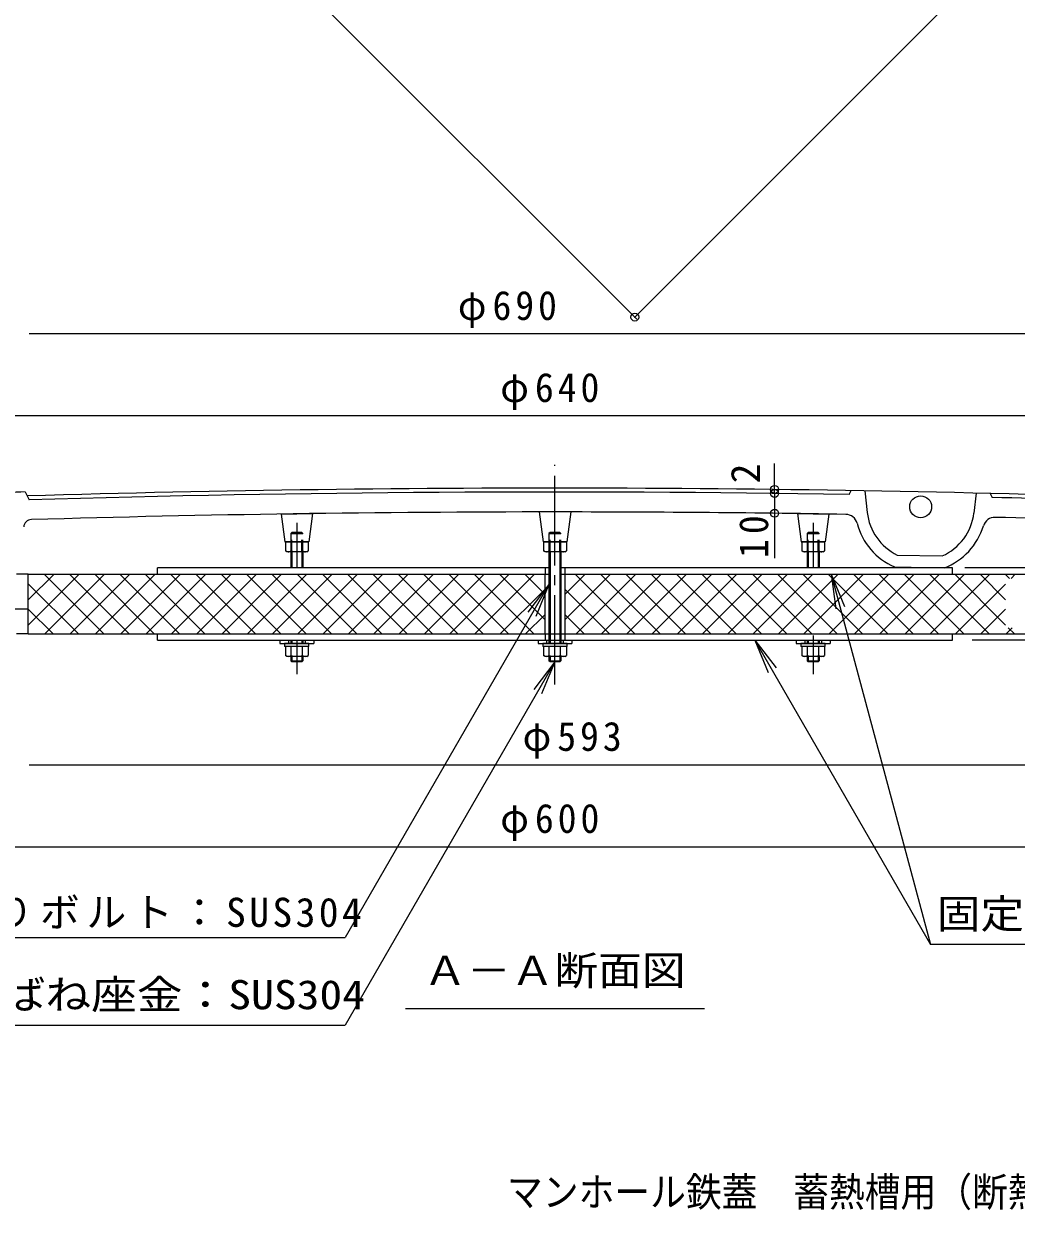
# Model space of a CAD drawing. Units: millimetres, scale not verified. Extents: x -906 to 950, y -675 to 701.
# Drawn here: x -635 to -135, y -652 to -55 of the extents above; entities that cross this region are included whole.
import ezdxf
from ezdxf.enums import TextEntityAlignment as Align

# ---------------------------------------------------------------- set-up
doc = ezdxf.new("R2010")
doc.units = ezdxf.units.MM
doc.header["$LTSCALE"] = 5
doc.header["$PDMODE"] = 32
doc.header["$PDSIZE"] = 4
for name, pattern in [('CHAIN1', [8, 5, -1, 1, -1]), ('CHAIN2', [12, 9, -1, 1, -1]), ('DASHED1', [1.8, 1.2, -0.6])]:
    doc.linetypes.add(name, pattern=pattern)
for name, color, linetype, lineweight in [('E-0', 4, 'Continuous', 9), ('E-1', 2, 'Continuous', 9), ('E-2', 3, 'Continuous', 9), ('E-4', 7, 'Continuous', 9), ('E-5', 7, 'Continuous', 9), ('E-7', 1, 'Continuous', 5), ('E-A', 2, 'Continuous', 9)]:
    doc.layers.add(name, color=color, linetype=linetype, lineweight=lineweight)
doc.layers.add('F-5_F-5ﾚｲﾔ', color=2, linetype='Continuous')
doc.styles.add('ＭＳ ゴシック', font='')
doc.styles.get('ＭＳ ゴシック').set_extended_font_data('MS Gothic')

msp = doc.modelspace()

# ---------------------------------------------------------------- linework, layer by layer
at = {"layer": 'E-0', "color": 7, "linetype": 'CHAIN2'}
msp.add_line((-367.261, -387.245), (-367.261, -276.733), dxfattribs=at)
at = {"layer": 'E-1'}
msp.add_line((-740.761, -349.083), (-632.261, -349.083), dxfattribs=at)
at = {"layer": 'E-2'}
for p, q in [((-633.762, -290.338), (-631.761, -294.281)), ((-219.261, -291.61), (-218.261, -289.626)), ((-211.262, -289.744), (-210.111, -300.62)), ((-155.261, -290.89), (-156.447, -300.94)), ((-148.261, -291.057), (-147.261, -293.083)), ((-195.107, -322.038), (-172.418, -322.502)), ((-196.482, -328.011), (-171.288, -328.526))]:
    msp.add_line(p, q, dxfattribs=at)
msp.add_circle((-183.261, -297.775), 5.5, dxfattribs=at)
for centre, radius, start, end in [((-367.262, -9288.392), 9002, 91.69646, 91.81165), ((-367.262, -9288.392), 8999.999, 87.96239, 91.69048), ((-367.262, -9288.392), 8998, 89.05756, 91.68448), ((-367.262, -9288.392), 8998, 88.09573, 88.59898), ((-630.577, -308.252), 4, 91.69513, 175.16272), ((-367.262, -9288.392), 8988.001, 90, 91.67955), ((-367.262, -9288.392), 8988.001, 89.06702, 90), ((-221.008, -307.584), 6, 14.56612, 89.06712), ((-183.261, -297.775), 27, 186.03793, 243.97797), ((-183.261, -297.775), 27, 293.67929, 353.26924), ((-145.948, -309.119), 6, 88.58322, 163.09), ((-367.262, -9288.392), 8988.001, 88.05847, 88.5881), ((-183.261, -297.775), 33, 194.56609, 246.38286), ((-183.261, -297.775), 33, 291.27425, 343.08972)]:
    msp.add_arc(centre, radius, start, end, dxfattribs=at)
at = {"layer": 'E-4'}
for p, q in [((-327.062, -202.376), (167.913, 292.599)), ((-326.001, -203.437), (-607.678, 78.24)), ((-22.261, -210.796), (-631.761, -210.796)), ((-47.261, -252.056), (-687.261, -252.056)), ((-256.738, -289.072), (-256.738, -276.021)), ((-256.738, -291.069), (-256.738, -289.072)), ((-256.738, -291.069), (-256.738, -301.07)), ((-256.738, -301.07), (-256.738, -323.553)), ((-115.536, -328.526), (-160.973, -328.526)), ((-115.536, -364.926), (-157.261, -364.926)), ((-631.761, -427.554), (-70.761, -427.554)), ((-667.261, -468.828), (-67.261, -468.828))]:
    msp.add_line(p, q, dxfattribs=at)
for p in [(-327.062, -202.376), (-256.738, -289.072), (-256.738, -291.069), (-256.738, -301.07)]:
    msp.add_point(p, dxfattribs=at)
at = {"layer": 'E-5'}
for p, q in [((-228.195, -331.726), (-221.498, -347.894)), ((-228.195, -331.726), (-178.304, -517.922)), ((-228.195, -331.726), (-225.91, -349.077)), ((-370.261, -336.838), (-472.8, -514.439)), ((-370.261, -336.838), (-380.914, -350.721)), ((-370.261, -336.838), (-376.958, -353.005)), ((-266.636, -364.926), (-178.304, -517.922)), ((-266.636, -364.926), (-259.939, -381.094)), ((-266.636, -364.926), (-255.983, -378.81)), ((-367.261, -375.785), (-472.8, -558.582)), ((-367.261, -375.785), (-377.915, -389.669)), ((-367.261, -375.785), (-373.958, -391.953)), ((-697.033, -514.439), (-472.8, -514.439)), ((182.308, -517.922), (-178.304, -517.922)), ((-442.511, -550.254), (-292.011, -550.254)), ((-900.063, -558.582), (-472.8, -558.582))]:
    msp.add_line(p, q, dxfattribs=at)
at = {"layer": 'E-7', "linetype": 'DASHED1'}
for p, q in [((-632.261, -331.726), (-663.761, -331.726)), ((-632.261, -361.726), (-663.761, -361.726))]:
    msp.add_line(p, q, dxfattribs=at)
at = {"layer": 'E-7'}
for p, q in [((-632.261, -361.726), (-632.261, -331.726)), ((-632.261, -357.388), (-606.599, -331.726)), ((-632.261, -344.66), (-619.327, -331.726)), ((-632.261, -331.726), (-370.261, -331.726)), ((-594.312, -361.726), (-624.312, -331.726)), ((-623.871, -361.726), (-593.871, -331.726)), ((-581.584, -361.726), (-611.584, -331.726)), ((-611.144, -361.726), (-581.144, -331.726)), ((-568.856, -361.726), (-598.856, -331.726)), ((-598.416, -361.726), (-568.416, -331.726)), ((-556.128, -361.726), (-586.128, -331.726)), ((-585.688, -361.726), (-555.688, -331.726)), ((-543.4, -361.726), (-573.4, -331.726)), ((-572.96, -361.726), (-542.96, -331.726)), ((-530.673, -361.726), (-560.673, -331.726)), ((-560.232, -361.726), (-530.232, -331.726)), ((-517.945, -361.726), (-547.945, -331.726)), ((-547.504, -361.726), (-517.504, -331.726)), ((-505.217, -361.726), (-535.217, -331.726)), ((-534.776, -361.726), (-504.776, -331.726)), ((-492.489, -361.726), (-522.489, -331.726)), ((-522.048, -361.726), (-492.048, -331.726)), ((-479.761, -361.726), (-509.761, -331.726)), ((-509.32, -361.726), (-479.32, -331.726)), ((-467.033, -361.726), (-497.033, -331.726)), ((-496.592, -361.726), (-466.592, -331.726)), ((-454.305, -361.726), (-484.305, -331.726)), ((-483.864, -361.726), (-453.864, -331.726)), ((-441.577, -361.726), (-471.577, -331.726)), ((-471.136, -361.726), (-441.136, -331.726)), ((-428.849, -361.726), (-458.849, -331.726)), ((-458.408, -361.726), (-428.408, -331.726)), ((-416.121, -361.726), (-446.121, -331.726)), ((-445.681, -361.726), (-415.681, -331.726)), ((-403.393, -361.726), (-433.393, -331.726)), ((-432.953, -361.726), (-402.953, -331.726)), ((-390.665, -361.726), (-420.665, -331.726)), ((-420.225, -361.726), (-390.225, -331.726)), ((-377.937, -361.726), (-407.937, -331.726)), ((-407.497, -361.726), (-377.497, -331.726)), ((-372.261, -354.675), (-395.21, -331.726)), ((-372.261, -341.947), (-382.482, -331.726)), ((-372.261, -361.726), (-372.261, -331.726)), ((-364.261, -331.726), (-70.761, -331.726)), ((-362.261, -331.726), (-362.261, -361.726)), ((-362.261, -354.675), (-339.313, -331.726)), ((-362.261, -341.947), (-352.041, -331.726)), ((-327.026, -361.726), (-357.026, -331.726)), ((-356.585, -361.726), (-326.585, -331.726)), ((-314.298, -361.726), (-344.298, -331.726)), ((-343.857, -361.726), (-313.857, -331.726)), ((-301.57, -361.726), (-331.57, -331.726)), ((-331.129, -361.726), (-301.129, -331.726)), ((-288.842, -361.726), (-318.842, -331.726)), ((-318.401, -361.726), (-288.401, -331.726)), ((-276.114, -361.726), (-306.114, -331.726)), ((-305.673, -361.726), (-275.673, -331.726)), ((-263.386, -361.726), (-293.386, -331.726)), ((-292.945, -361.726), (-262.945, -331.726)), ((-250.658, -361.726), (-280.658, -331.726)), ((-280.218, -361.726), (-250.218, -331.726)), ((-237.93, -361.726), (-267.93, -331.726)), ((-267.49, -361.726), (-237.49, -331.726)), ((-225.202, -361.726), (-255.202, -331.726)), ((-254.762, -361.726), (-224.762, -331.726)), ((-212.475, -361.726), (-242.475, -331.726)), ((-242.034, -361.726), (-212.034, -331.726)), ((-199.747, -361.726), (-229.747, -331.726)), ((-229.306, -361.726), (-199.306, -331.726)), ((-187.019, -361.726), (-217.019, -331.726)), ((-216.578, -361.726), (-186.578, -331.726)), ((-174.291, -361.726), (-204.291, -331.726)), ((-203.85, -361.726), (-173.85, -331.726)), ((-161.563, -361.726), (-191.563, -331.726)), ((-191.122, -361.726), (-161.122, -331.726)), ((-148.835, -361.726), (-178.835, -331.726)), ((-178.394, -361.726), (-148.394, -331.726)), ((-140.575, -357.258), (-166.107, -331.726)), ((-140.575, -344.53), (-153.379, -331.726)), ((-138.584, -333.794), (-140.651, -331.726)), ((-137.734, -333.794), (-135.666, -331.726)), ((-607.04, -361.726), (-632.261, -336.505)), ((-394.769, -361.726), (-372.261, -339.219)), ((-339.754, -361.726), (-362.261, -339.219)), ((-165.666, -361.726), (-140.575, -336.636)), ((-619.768, -361.726), (-632.261, -349.233)), ((-382.041, -361.726), (-372.261, -351.947)), ((-352.482, -361.726), (-362.261, -351.947)), ((-152.938, -361.726), (-140.575, -349.363)), ((-632.261, -361.726), (-70.761, -361.726)), ((-140.21, -361.726), (-137.168, -358.684)), ((-136.107, -361.726), (-139.149, -358.684))]:
    msp.add_line(p, q, dxfattribs=at)
at = {"layer": 'E-A', "color": 134, "lineweight": 5}
for p, q in [((-505.025, -301.447), (-489.275, -301.22)), ((-505.025, -301.447), (-503.165, -315.395)), ((-489.275, -301.22), (-491.165, -315.395)), ((-359.261, -300.391), (-375.261, -300.391)), ((-375.261, -300.391), (-373.261, -315.391)), ((-359.261, -300.391), (-361.261, -315.391)), ((-245.247, -301.227), (-243.358, -315.395)), ((-245.247, -301.227), (-229.5, -301.455)), ((-229.5, -301.455), (-231.358, -315.395)), ((-503.165, -315.391), (-491.165, -315.391)), ((-373.261, -315.391), (-361.261, -315.391)), ((-243.358, -315.391), (-231.358, -315.391))]:
    msp.add_line(p, q, dxfattribs=at)
at = {"layer": 'E-A', "linetype": 'CHAIN1'}
for p, q in [((-497.166, -305.855), (-497.166, -328.526)), ((-237.358, -305.855), (-237.358, -328.526)), ((-237.358, -362.491), (-237.358, -381.973)), ((-497.165, -364.926), (-497.165, -381.973))]:
    msp.add_line(p, q, dxfattribs=at)
at = {"layer": 'E-A'}
for p, q in [((-491.415, -315.391), (-502.915, -315.391)), ((-502.915, -315.391), (-502.915, -319.958)), ((-500.028, -319.958), (-500.028, -315.391)), ((-494.302, -319.958), (-494.302, -315.391)), ((-491.415, -315.391), (-491.415, -319.958)), ((-361.511, -315.391), (-373.011, -315.391)), ((-373.011, -315.391), (-373.011, -319.958)), ((-370.125, -319.958), (-370.125, -315.391)), ((-364.398, -319.958), (-364.398, -315.391)), ((-361.511, -315.391), (-361.511, -319.958)), ((-231.608, -315.391), (-243.108, -315.391)), ((-243.108, -315.391), (-243.108, -319.958)), ((-240.222, -319.958), (-240.222, -315.391)), ((-234.495, -319.958), (-234.495, -315.391)), ((-231.608, -315.391), (-231.608, -319.958)), ((-502.165, -320.391), (-502.915, -319.958)), ((-492.165, -320.391), (-502.165, -320.391)), ((-500.165, -320.391), (-500.165, -328.526)), ((-499.624, -320.391), (-499.624, -328.526)), ((-494.707, -320.391), (-494.707, -328.526)), ((-494.165, -320.391), (-494.165, -328.526)), ((-492.165, -320.391), (-491.415, -319.958)), ((-372.261, -320.391), (-373.011, -319.958)), ((-362.261, -320.391), (-372.261, -320.391)), ((-370.261, -320.391), (-370.261, -364.926)), ((-369.72, -320.391), (-369.72, -364.926)), ((-364.803, -320.391), (-364.803, -364.926)), ((-364.261, -320.391), (-364.261, -364.926)), ((-362.261, -320.391), (-361.511, -319.958)), ((-242.358, -320.391), (-243.108, -319.958)), ((-232.358, -320.391), (-242.358, -320.391)), ((-240.358, -320.391), (-240.358, -328.526)), ((-239.817, -320.391), (-239.817, -328.526)), ((-234.9, -320.391), (-234.9, -328.526)), ((-234.358, -320.391), (-234.358, -328.526)), ((-232.358, -320.391), (-231.608, -319.958)), ((-491.065, -368.026), (-503.265, -368.026)), ((-502.915, -368.026), (-502.915, -372.593)), ((-500.028, -372.593), (-500.028, -368.026)), ((-494.302, -372.593), (-494.302, -368.026)), ((-491.415, -368.026), (-491.415, -372.593)), ((-491.065, -368.026), (-491.065, -366.526)), ((-361.161, -368.026), (-373.361, -368.026)), ((-373.011, -368.026), (-373.011, -372.593)), ((-370.125, -372.593), (-370.125, -368.026)), ((-364.398, -372.593), (-364.398, -368.026)), ((-361.511, -368.026), (-361.511, -372.593)), ((-361.161, -368.026), (-361.161, -366.526)), ((-231.258, -368.026), (-243.458, -368.026)), ((-243.108, -368.026), (-243.108, -372.593)), ((-240.222, -372.593), (-240.222, -368.026)), ((-234.495, -372.593), (-234.495, -368.026)), ((-231.608, -368.026), (-231.608, -372.593)), ((-231.258, -368.026), (-231.258, -366.526)), ((-502.165, -373.026), (-502.915, -372.593)), ((-492.165, -373.026), (-502.165, -373.026)), ((-500.165, -373.026), (-500.165, -375.243)), ((-499.624, -375.785), (-500.165, -375.243)), ((-500.165, -375.243), (-494.165, -375.243)), ((-499.624, -373.026), (-499.624, -375.785)), ((-494.707, -375.785), (-499.624, -375.785)), ((-494.707, -373.026), (-494.707, -375.785)), ((-494.707, -375.785), (-494.165, -375.243)), ((-494.165, -373.026), (-494.165, -375.243)), ((-492.165, -373.026), (-491.415, -372.593)), ((-372.261, -373.026), (-373.011, -372.593)), ((-362.261, -373.026), (-372.261, -373.026)), ((-370.261, -373.026), (-370.261, -375.243)), ((-369.72, -375.785), (-370.261, -375.243)), ((-370.261, -375.243), (-364.261, -375.243)), ((-369.72, -373.026), (-369.72, -375.785)), ((-364.803, -375.785), (-369.72, -375.785)), ((-364.803, -373.026), (-364.803, -375.785)), ((-364.803, -375.785), (-364.261, -375.243)), ((-364.261, -373.026), (-364.261, -375.243)), ((-362.261, -373.026), (-361.511, -372.593)), ((-242.358, -373.026), (-243.108, -372.593)), ((-232.358, -373.026), (-242.358, -373.026)), ((-240.358, -373.026), (-240.358, -375.243)), ((-239.817, -375.785), (-240.358, -375.243)), ((-240.358, -375.243), (-234.358, -375.243)), ((-239.817, -373.026), (-239.817, -375.785)), ((-234.9, -375.785), (-239.817, -375.785)), ((-234.9, -373.026), (-234.9, -375.785)), ((-234.9, -375.785), (-234.358, -375.243)), ((-234.358, -373.026), (-234.358, -375.243)), ((-232.358, -373.026), (-231.608, -372.593))]:
    msp.add_line(p, q, dxfattribs=at)
at = {"layer": 'E-A', "linetype": 'DASHED1'}
for p, q in [((-499.624, -310.785), (-500.165, -311.285)), ((-500.165, -311.285), (-500.165, -320.391)), ((-500.165, -311.285), (-494.165, -311.285)), ((-499.624, -320.391), (-499.624, -310.785)), ((-494.707, -310.785), (-499.624, -310.785)), ((-494.707, -320.391), (-494.707, -310.785)), ((-494.707, -310.785), (-494.165, -311.285)), ((-494.165, -320.391), (-494.165, -311.285)), ((-369.72, -310.785), (-370.261, -311.285)), ((-370.261, -311.285), (-370.261, -320.391)), ((-370.261, -311.285), (-364.261, -311.285)), ((-369.72, -320.391), (-369.72, -310.785)), ((-364.803, -310.785), (-369.72, -310.785)), ((-364.803, -320.391), (-364.803, -310.785)), ((-364.803, -310.785), (-364.261, -311.285)), ((-364.261, -320.391), (-364.261, -311.285)), ((-239.817, -310.785), (-240.358, -311.285)), ((-240.358, -311.285), (-240.358, -320.391)), ((-240.358, -311.285), (-234.358, -311.285)), ((-239.817, -320.391), (-239.817, -310.785)), ((-234.9, -310.785), (-239.817, -310.785)), ((-234.9, -320.391), (-234.9, -310.785)), ((-234.9, -310.785), (-234.358, -311.285)), ((-234.358, -320.391), (-234.358, -311.285)), ((-500.165, -364.926), (-500.165, -366.526)), ((-499.624, -364.926), (-499.624, -366.526)), ((-494.707, -364.926), (-494.707, -366.526)), ((-494.165, -364.926), (-494.165, -366.526)), ((-370.261, -364.926), (-370.261, -366.526)), ((-369.72, -364.926), (-369.72, -366.526)), ((-364.803, -364.926), (-364.803, -366.526)), ((-364.261, -364.926), (-364.261, -366.526)), ((-240.358, -364.926), (-240.358, -366.526)), ((-239.817, -364.926), (-239.817, -366.526)), ((-234.9, -364.926), (-234.9, -366.526)), ((-234.358, -364.926), (-234.358, -366.526))]:
    msp.add_line(p, q, dxfattribs=at)
at = {"layer": 'E-A', "color": 5, "lineweight": 5}
for p, q in [((-370.261, -328.526), (-567.261, -328.526)), ((-567.261, -331.726), (-567.261, -328.526)), ((-372.261, -328.526), (-372.261, -331.726)), ((-167.261, -328.526), (-364.261, -328.526)), ((-362.261, -328.526), (-362.261, -331.726)), ((-167.261, -331.726), (-167.261, -328.526)), ((-567.261, -364.926), (-567.261, -361.726)), ((-372.261, -361.726), (-372.261, -364.926)), ((-362.261, -361.726), (-362.261, -364.926)), ((-167.261, -364.926), (-167.261, -361.726)), ((-567.261, -364.926), (-167.261, -364.926))]:
    msp.add_line(p, q, dxfattribs=at)
at = {"layer": 'E-A', "color": 6}
for p, q in [((-505.665, -364.926), (-488.665, -364.926)), ((-501.365, -364.926), (-501.365, -366.526)), ((-492.965, -364.926), (-492.965, -366.526)), ((-488.665, -364.926), (-488.665, -366.526)), ((-375.761, -364.926), (-358.761, -364.926)), ((-371.461, -364.926), (-371.461, -366.526)), ((-363.061, -364.926), (-363.061, -366.526)), ((-358.761, -364.926), (-358.761, -366.526)), ((-245.858, -364.926), (-228.858, -364.926)), ((-241.558, -364.926), (-241.558, -366.526)), ((-233.158, -364.926), (-233.158, -366.526)), ((-228.858, -364.926), (-228.858, -366.526))]:
    msp.add_line(p, q, dxfattribs=at)
for points in [[(-505.665, -364.926), (-505.665, -366.526), (-488.665, -366.526)], [(-375.761, -364.926), (-375.761, -366.526), (-358.761, -366.526)], [(-245.858, -364.926), (-245.858, -366.526), (-228.858, -366.526)]]:
    msp.add_lwpolyline(points, dxfattribs=at)
at = {"layer": 'E-A'}
for points in [[(-491.065, -366.526), (-503.265, -366.526), (-503.265, -368.026)], [(-361.161, -366.526), (-373.361, -366.526), (-373.361, -368.026)], [(-231.258, -366.526), (-243.458, -366.526), (-243.458, -368.026)]]:
    msp.add_lwpolyline(points, dxfattribs=at)
for centre, radius, start, end in [((-501.27, -317.109), 3.29, 239.99998, 266.07924), ((-501.505, -317.657), 2.735, 270.2103, 302.68507), ((-497.165, -310.709), 9.683, 252.79973, 287.20026), ((-492.825, -317.657), 2.735, 237.31491, 269.78969), ((-493.06, -317.109), 3.29, 273.92075, 300), ((-371.367, -317.109), 3.29, 239.99998, 266.07924), ((-371.602, -317.657), 2.735, 270.2103, 302.68507), ((-367.261, -310.709), 9.683, 252.79973, 287.20026), ((-362.921, -317.657), 2.735, 237.31491, 269.78969), ((-363.156, -317.109), 3.29, 273.92075, 300), ((-241.463, -317.109), 3.29, 239.99998, 266.07924), ((-241.698, -317.657), 2.735, 270.2103, 302.68507), ((-237.358, -310.709), 9.683, 252.79973, 287.20026), ((-233.018, -317.657), 2.735, 237.31491, 269.78969), ((-233.253, -317.109), 3.29, 273.92075, 300), ((-501.27, -369.744), 3.29, 239.99998, 266.07924), ((-501.505, -370.292), 2.735, 270.2103, 302.68507), ((-497.165, -363.344), 9.683, 252.79973, 287.20026), ((-492.825, -370.292), 2.735, 237.31491, 269.78969), ((-493.06, -369.744), 3.29, 273.92075, 300), ((-371.367, -369.744), 3.29, 239.99998, 266.07924), ((-371.602, -370.292), 2.735, 270.2103, 302.68507), ((-367.261, -363.344), 9.683, 252.79973, 287.20026), ((-362.921, -370.292), 2.735, 237.31491, 269.78969), ((-363.156, -369.744), 3.29, 273.92075, 300), ((-241.463, -369.744), 3.29, 239.99998, 266.07924), ((-241.698, -370.292), 2.735, 270.2103, 302.68507), ((-237.358, -363.344), 9.683, 252.79973, 287.20026), ((-233.018, -370.292), 2.735, 237.31491, 269.78969), ((-233.253, -369.744), 3.29, 273.92075, 300)]:
    msp.add_arc(centre, radius, start, end, dxfattribs=at)

# ---------------------------------------------------------------- texts
at = {"layer": 'E-4', "color": 2, "style": 'ＭＳ ゴシック'}
msp.add_text('2', height=14.66, rotation=90, dxfattribs=at).set_placement((-259.738, -286.021), align=Align.BOTTOM_LEFT)
at = {"layer": 'E-4', "color": 2, "char_height": 14.66, "attachment_point": 7, "style": 'ＭＳ ゴシック'}
for s, insert in [('\\T1.21;\\W0.95;φ690', (-416.113, -207.796)), ('\\T1.21;\\W0.95;φ640', (-394.761, -249.056)), ('\\T1.21;\\W0.95;φ593', (-383.511, -424.554)), ('\\T1.21;\\W0.95;φ600', (-394.761, -465.828))]:
    msp.add_mtext(s, dxfattribs=dict(at, insert=insert))
at = {"layer": 'E-4', "color": 2, "insert": (-259.738, -323.553), "char_height": 14.66, "attachment_point": 7, "rotation": 90, "style": 'ＭＳ ゴシック'}
msp.add_mtext('\\T1.27;\\W0.95;10', dxfattribs=at)
at = {"layer": 'E-5', "color": 2, "style": 'ＭＳ ゴシック'}
for s, width, p in [('固定プレート：溶融亜鉛めっき鋼板', 1.1, (-175.192, -514.259)), ('Ａ－Ａ断面図', 1.1, (-433.511, -542.754)), ('六角Ｕナット，平座金，ばね座金：SUS304', 1.15, (-899.58, -554.92))]:
    msp.add_text(s, height=14.66, dxfattribs=dict(at, width=width)).set_placement(p, align=Align.BOTTOM_LEFT)
at = {"layer": 'E-5', "color": 2, "insert": (-696.55, -510.777), "char_height": 14.66, "attachment_point": 7, "style": 'ＭＳ ゴシック'}
msp.add_mtext('\\T1.17;寸切りボルト：SUS304', dxfattribs=at)
at = {"layer": 'F-5_F-5ﾚｲﾔ', "style": 'ＭＳ ゴシック', "width": 0.9}
msp.add_text('マンホール鉄蓋\u3000蓄熱槽用（断熱形）密閉形（防水・防臭形）丸枠', height=14.66, dxfattribs=at).set_placement((-391.355, -654.149), align=Align.BOTTOM_LEFT)

doc.saveas('drawing.dxf')
